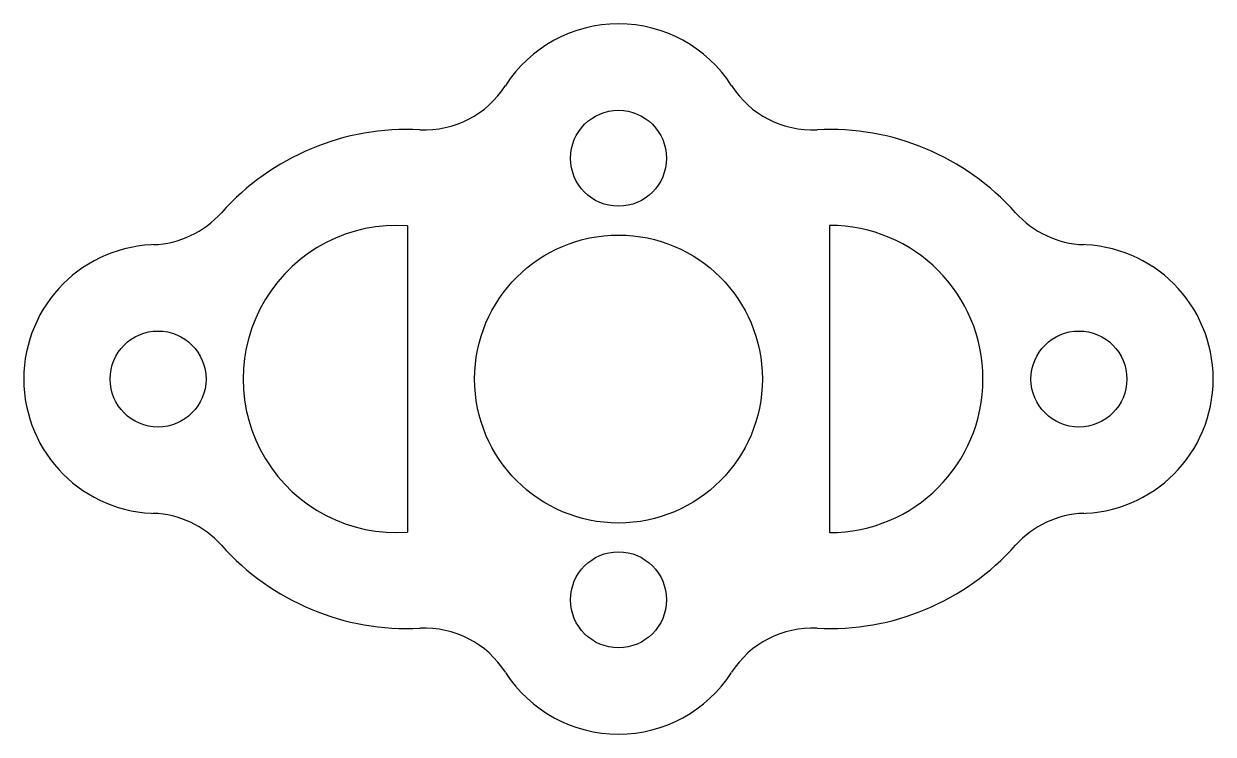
# Model space of a CAD drawing. Header units: millimetres. Extents: x 312968330 to 312968454, y 214125797 to 214125871.
import ezdxf

# ---------------------------------------------------------------- set-up
doc = ezdxf.new("R2010")
doc.units = ezdxf.units.MM

msp = doc.modelspace()

# ---------------------------------------------------------------- linework, layer by layer
for p, q in [((312968369.54, 214125849.51), (312968369.54, 214125817.59)), ((312968413.54, 214125849.55), (312968413.54, 214125817.55)), ((312968343.54, 214125847.57), (312968343.54, 214125847.55)), ((312968343.54, 214125819.55), (312968343.54, 214125819.53)), ((312968439.54, 214125819.55), (312968439.54, 214125819.53))]:
    msp.add_line(p, q)
for centre, radius in [((312968391.54, 214125856.55), 5), ((312968391.54, 214125833.55), 15), ((312968343.54, 214125833.55), 5), ((312968439.54, 214125833.55), 5), ((312968391.54, 214125810.55), 5)]:
    msp.add_circle(centre, radius)
for centre, radius, start, end in [((312968391.54, 214125856.55), 14, 32.6698, 147.3302), ((312968371.34, 214125869.51), 10, 267.1389, 327.3302), ((312968411.74, 214125869.51), 10, 212.6698, 272.8611), ((312968369.54, 214125833.55), 26, 327.7958, 327.7958), ((312968369.54, 214125833.55), 26, 87.1389, 138.2215), ((312968413.54, 214125833.55), 26, 212.2042, 212.2042), ((312968413.54, 214125833.55), 26, 41.7785, 92.8611), ((312968342.69, 214125857.54), 10, 272.0205, 318.2215), ((312968440.39, 214125857.54), 10, 221.7785, 267.9795), ((312968368.4, 214125833.55), 16, 85.9119, 274.0881), ((312968413.54, 214125833.55), 16, 270, 90), ((312968343.54, 214125833.55), 14, 90, 270), ((312968439.54, 214125833.55), 14, 270, 90), ((312968342.69, 214125809.57), 10, 41.7785, 87.9795), ((312968440.39, 214125809.57), 10, 92.0205, 138.2215), ((312968369.54, 214125833.55), 26, 221.7785, 272.8611), ((312968413.54, 214125833.55), 26, 267.1389, 318.2215), ((312968371.34, 214125797.6), 10, 32.6698, 92.8611), ((312968411.74, 214125797.6), 10, 87.1389, 147.3302), ((312968391.54, 214125810.55), 14, 212.6698, 327.3317)]:
    msp.add_arc(centre, radius, start, end)

doc.saveas('drawing.dxf')
